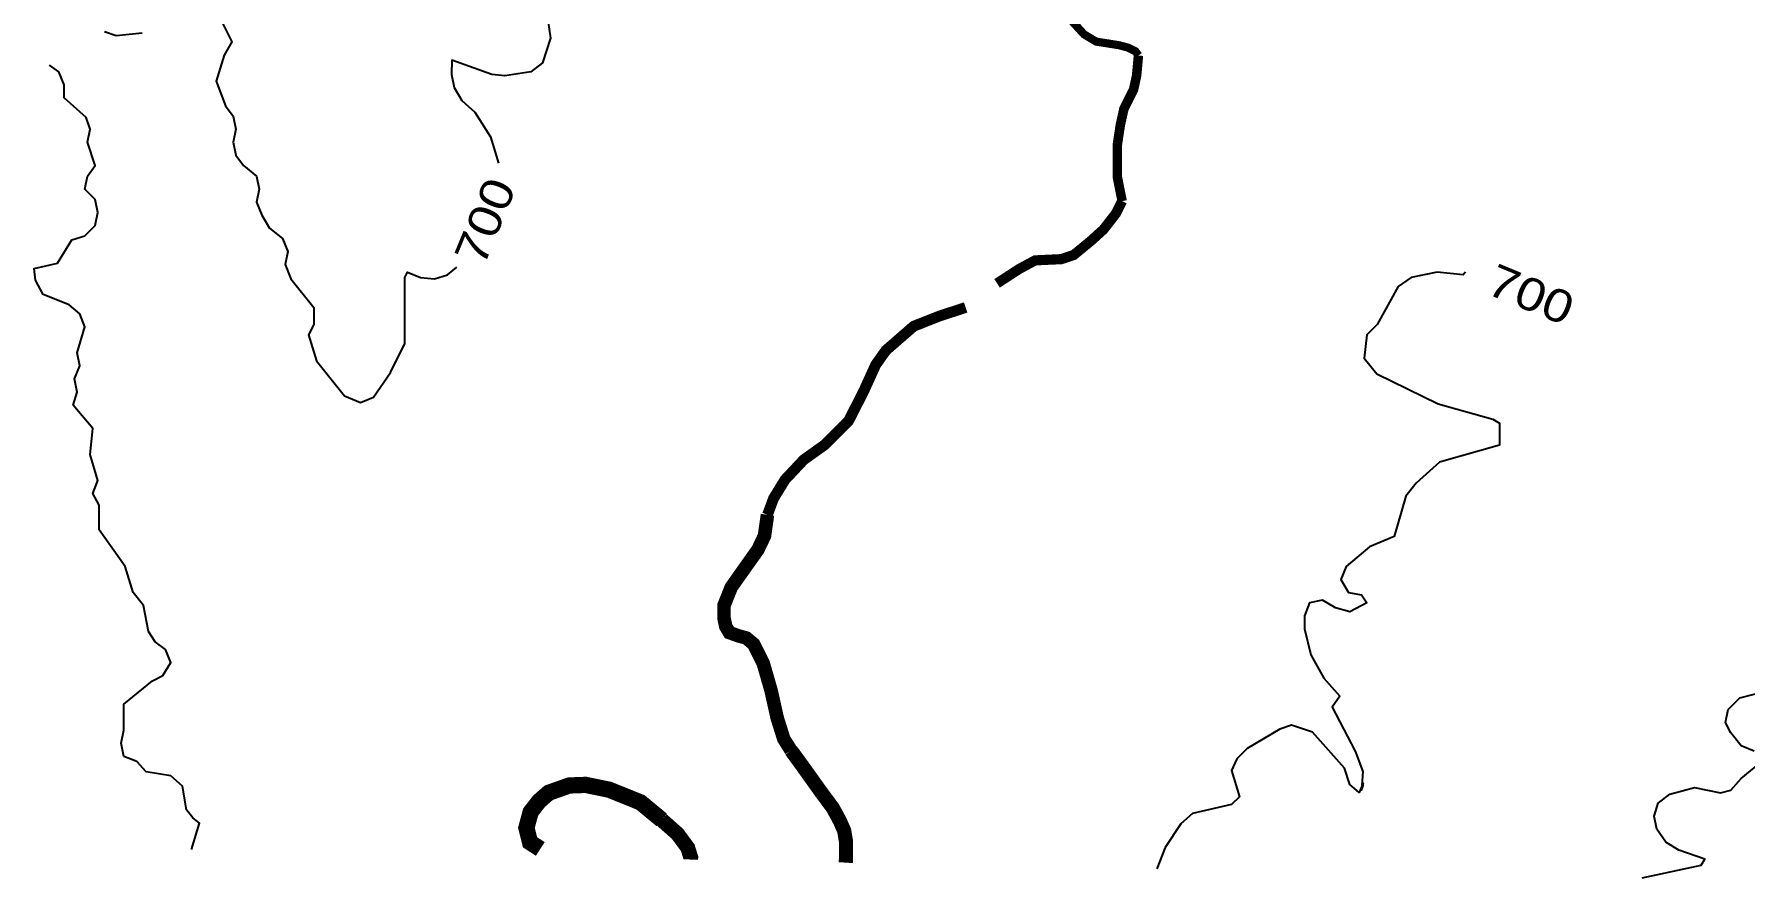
# Model space of a CAD drawing. Header units: inches. Extents: x -43639 to 75791, y -33466 to 47612.
# Drawn here: x -43639 to 19515, y -32632 to -1515 of the extents above; entities that cross this region are included whole.
import ezdxf

# ---------------------------------------------------------------- set-up
doc = ezdxf.new("R2010")
doc.units = ezdxf.units.IN
doc.header["$LTSCALE"] = 8
doc.header["$MEASUREMENT"] = 0
doc.layers.add('TOPO100', color=14, linetype='CONTINUOUS')
doc.layers.add('TOPOCREEK', color=5, linetype='CONTINUOUS')
doc.styles.get("Standard").update_dxf_attribs({"font": 'txt', "height": 0.2})

# ---------------------------------------------------------------- blocks, each defined once
blk = doc.blocks.new('801')
at = {"layer": 'TOPO100', "linetype": 'Continuous'}
for points in [[(-24823, 23), (-24583, -1657), (-24871, -2569), (-25303, -2905), (-26263, -3049), (-26263, -3049), (-26743, -3001), (-28223, -2476), (-28231, -3001), (-28135, -3481), (-27847, -3961), (-27367, -4393), (-26791, -5305), (-26503, -6265)], [(-41047, -1417), (-40615, -1561), (-39655, -1465)], [(-36775, -937), (-36343, -1801), (-36631, -2281), (-36919, -3241), (-36583, -4153), (-36295, -4537), (-36199, -5017), (-36295, -5497), (-36199, -5977), (-35911, -6361), (-35431, -6745), (-35335, -7225), (-35431, -7705), (-35239, -8185), (-34951, -8665), (-34471, -9049), (-34279, -9529), (-34375, -10009), (-34164, -10537), (-33319, -11593), (-33319, -12217), (-33511, -12601), (-33223, -13561), (-32184, -14860), (-32184, -14860), (-31591, -15097), (-31111, -14905), (-30487, -13993), (-29959, -12921), (-29959, -10489), (-29863, -10297), (-29383, -10489), (-28855, -10537), (-28375, -10393), (-28039, -10105)], [(-37827, -31594), (-37539, -30622), (-37784, -30425), (-38023, -30121), (-38167, -29257), (-38599, -28873), (-39511, -28729), (-39847, -28345), (-40327, -28153), (-40423, -27673), (-40327, -27193), (-40327, -26233), (-39271, -25369), (-38887, -25177), (-38887, -25177), (-38599, -24697), (-38791, -24217), (-39175, -23929), (-39415, -23545), (-39607, -22585), (-39991, -22105), (-40279, -21145), (-41239, -19801), (-41239, -18889), (-41479, -18457), (-41287, -17977), (-41575, -17017), (-41479, -16057), (-42199, -15193), (-42055, -14713), (-42151, -14233), (-41959, -13753), (-42055, -13273), (-41767, -12313), (-41959, -11833), (-42343, -11497), (-43303, -11113), (-43591, -10585), (-43639, -10153), (-42775, -9961), (-42247, -9097), (-41767, -8953), (-41383, -8569), (-41287, -8089), (-41383, -7609), (-41767, -7225), (-41671, -6745), (-41383, -6361), (-41671, -5497), (-41575, -5017), (-41719, -4585), (-42535, -3865), (-42535, -3385), (-42727, -2905), (-43078, -2651)]]:
    blk.add_lwpolyline(points, dxfattribs=at)
at = {"layer": 'TOPO100', "linetype": 'Continuous', "elevation": 9600}
for points in [[(15728, -32632), (17906, -32166), (18041, -31945), (17081, -31609), (16601, -31321), (16265, -30841), (16169, -30361), (16313, -29881), (16745, -29545), (17657, -29305), (18617, -29497), (19001, -29401), (19385, -28969), (20201, -28297)], [(19865, -27961), (19385, -27769), (19001, -27289), (18809, -26905), (18905, -26425), (19337, -25993), (20297, -25753)]]:
    blk.add_lwpolyline(points, dxfattribs=at)

msp = doc.modelspace()

# ---------------------------------------------------------------- linework, layer by layer
at = {"layer": 'TOPO100', "linetype": 'Continuous'}
msp.add_lwpolyline([(9208.61798, -10296.76044), (9112.61798, -10392.76044), (8152.61798, -10296.76044), (7192.61798, -10488.76044), (6712.61798, -10824.76044), (5944.61798, -12216.76044), (5560.61798, -12600.76044), (5464.61798, -13464.76044), (5930.31398, -14046.88044), (8200.61798, -15144.76044), (10216.61798, -15720.76044), (10456.61798, -15864.76044), (10456.61798, -16671.16044), (8248.61798, -17304.76044), (7384.61798, -18072.76044), (7000.61798, -18552.76044), (6568.61798, -20040.76044), (5656.61798, -20424.76044), (4792.61798, -21144.76044), (4600.61798, -21624.76044), (4888.61798, -22104.76044), (5368.61798, -22200.76044), (5560.61798, -22488.76044), (4936.61798, -22824.76044), (4408.61798, -22680.76044), (3928.61798, -22392.76044), (3448.61798, -22488.76044), (3256.61798, -22968.76044), (3256.61798, -23448.76044), (3496.61798, -24408.76044), (3976.61798, -25272.76044), (4565.81798, -25935.06444), (4281.68198, -26343.59244), (5128.61798, -27960.76044), (5416.61798, -28717.79244), (5368.61798, -29400.76044), (5427.10598, -29228.63244), (5427.10598, -29138.22444), (5280.46598, -29481.66444), (4935.70598, -29187.08844), (4734.17798, -28591.02444), (3549.68198, -27258.44844), (2776.61798, -27000.76044), (2344.61798, -27144.76044), (1144.61798, -27864.76044), (760.61798, -28248.76044), (568.61798, -28680.76044), (856.61798, -29640.76044), (568.61798, -29928.76044), (-871.38202, -30264.76044), (-871.38202, -30264.76044), (-1303.38202, -30648.76044), (-1879.38202, -31512.76044), (-2186.51716, -32302.53652)], dxfattribs=at)
at = {"layer": 'TOPO100', "linetype": 'Continuous', "elevation": 9600}
for points in [[(19864.61798, -27960.76044), (19384.61798, -27768.76044), (19000.61798, -27288.76044), (18808.61798, -26904.76044), (18904.61798, -26424.76044), (19336.61798, -25992.76044), (20296.61798, -25752.76044)], [(15728.28585, -32632.26651), (17906.21798, -32165.56044), (18040.61798, -31944.76044), (17080.61798, -31608.76044), (16600.61798, -31320.76044), (16264.61798, -30840.76044), (16168.61798, -30360.76044), (16312.61798, -29880.76044), (16744.61798, -29544.76044), (17656.61798, -29304.76044), (18616.61798, -29496.76044), (19000.61798, -29400.76044), (19384.61798, -28968.76044), (20200.61798, -28296.76044)]]:
    msp.add_lwpolyline(points, dxfattribs=at)
at = {"layer": 'TOPOCREEK'}
for points, const_width in [([(-2870.22958, -2299.71584), (-2981.76387, -2143.67314), (-3249.44713, -2009.9221), (-3584.05068, -1920.75441), (-4007.88151, -1853.87889), (-4431.71235, -1787.00338), (-4877.85019, -1519.50131), (-5346.29502, -1006.78833)], 300), ([(-3472.51569, -7672.05193), (-3650.97097, -6780.37803), (-3650.97097, -5598.90988), (-3539.43668, -4863.27869), (-3405.5954, -4261.39853), (-3048.68486, -3548.05951), (-2937.15057, -3035.34654), (-2870.22958, -2299.71584)], 350), ([(-8090.04371, -10703.74389), (-7264.68833, -10168.73975), (-6684.70922, -9856.65384), (-5725.51256, -9812.06999), (-5257.06773, -9656.02678), (-4632.47462, -9143.31432), (-4164.02979, -8719.76904), (-3695.58496, -8117.88938), (-3472.51569, -7672.05193)], 375), ([(-16566.66536, -19241.52399), (-16343.59609, -18639.64332), (-15919.76525, -17948.59597), (-15228.25116, -17212.96478), (-14447.50977, -16655.66847), (-13577.5411, -15786.28624), (-13019.86828, -14693.98578), (-12573.73045, -13713.14419), (-12194.5129, -13178.13955), (-11168.39595, -12286.46565), (-10209.1993, -11907.50421), (-9250.00264, -11595.4183)], 400), ([(-15696.69668, -27935.34628), (-15964.37924, -27511.80151), (-16209.75481, -26731.58646), (-16432.82408, -25728.4532), (-16722.81363, -24725.31994), (-17079.72418, -24011.98041), (-17347.40674, -23789.06169), (-17659.70329, -23699.8945), (-17971.99985, -23588.43513), (-18105.84113, -23365.51691), (-18172.76212, -23053.43099), (-18172.76212, -22585.30187), (-17905.07956, -21916.54619), (-17258.17945, -21002.58012), (-16923.5759, -20534.45149), (-16678.19964, -20021.73903), (-16566.66536, -19241.52399)], 500), ([(-13677.45479, -32074.15157), (-13666.76908, -31903.2965), (-13666.76908, -31301.41634), (-13733.68937, -30900.16273), (-13889.83765, -30543.49347), (-14157.52091, -30053.07268), (-14603.65875, -29451.19252), (-15272.86585, -28514.93477), (-15696.69668, -27935.34628)], 525), ([(-24954.05971, -31568.91891), (-25333.27726, -31323.70851), (-25467.11854, -30788.70387), (-25310.97026, -30209.11589), (-24998.67371, -29807.86228), (-24641.76316, -29495.77636), (-23883.32877, -29228.27429), (-23281.04266, -29205.98212), (-22411.07329, -29384.317), (-21251.11436, -29852.44612), (-20470.37298, -30498.90963)], 600), ([(-20470.37298, -30498.90963), (-19890.39316, -31011.62209), (-19511.17632, -31524.33456), (-19399.64204, -31881.00432), (-19402.81827, -31960.35869)], 550)]:
    msp.add_lwpolyline(points, dxfattribs=dict(at, const_width=const_width))

# ---------------------------------------------------------------- block references
msp.add_blockref('801', (0, 0), dxfattribs=at)

# ---------------------------------------------------------------- texts
at = {"layer": 'TOPO100', "width": 1.2}
for rotation, p in [(67.670925, (-27047.92472, -10123.92078)), (337.670925, (9907.04198, -11056.33644))]:
    msp.add_text('700', height=1200, rotation=rotation, dxfattribs=at).set_placement(p)

doc.saveas('drawing.dxf')
